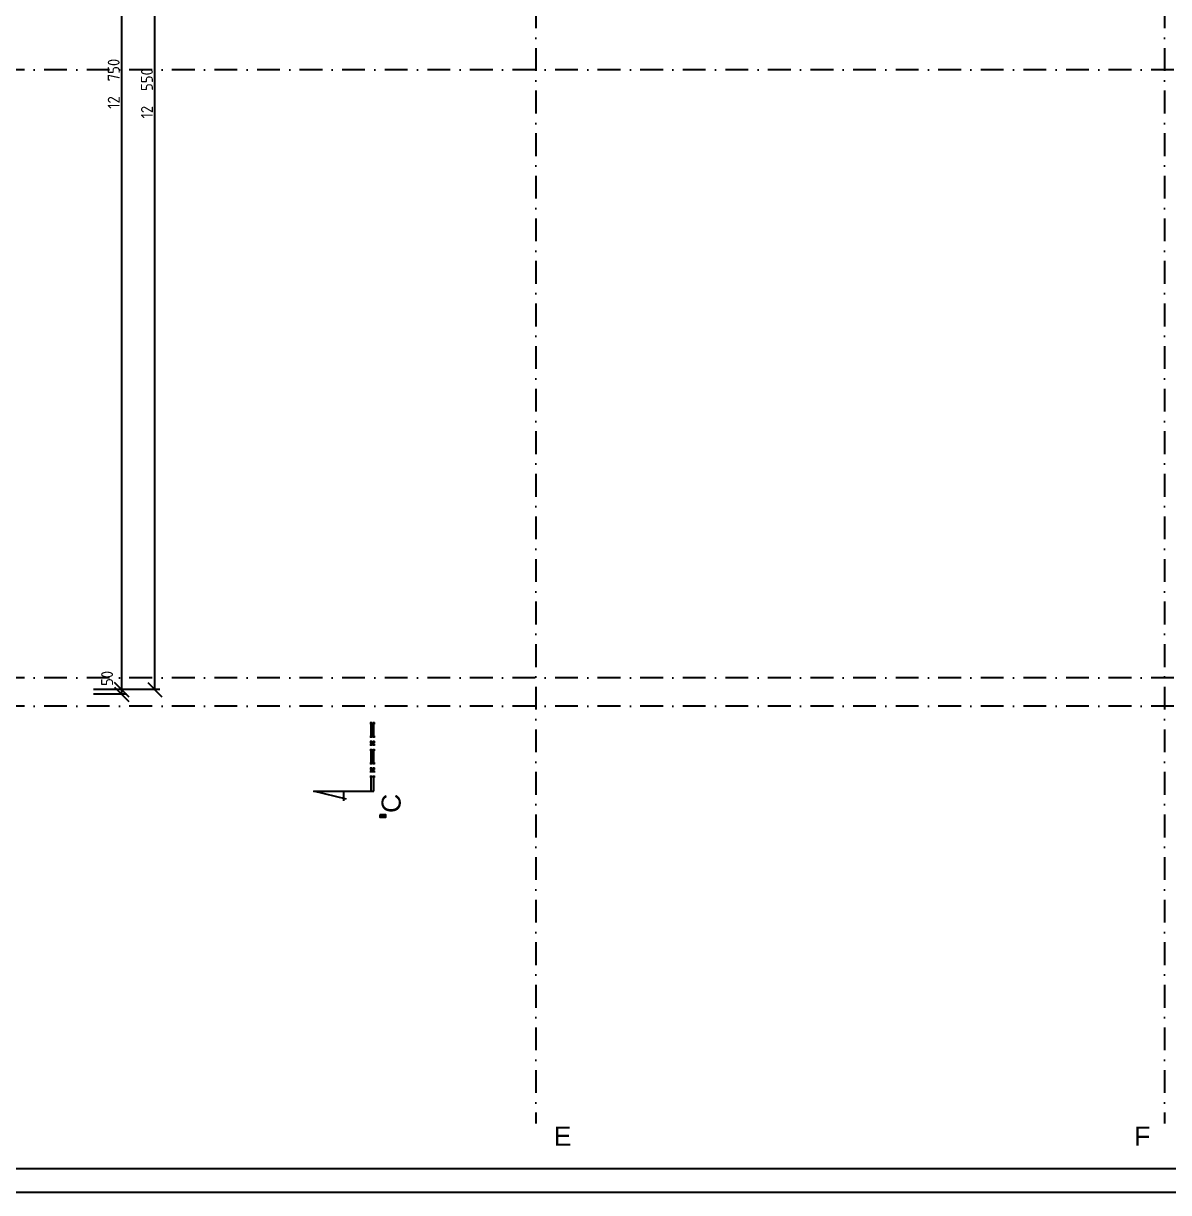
# Model space of a CAD drawing. Extents: x 4511820 to 5180432, y -1526536 to -944957.
# Drawn here: x 5110630 to 5122682, y -980292 to -967988 of the extents above; entities that cross this region are included whole.
import ezdxf

# ---------------------------------------------------------------- set-up
doc = ezdxf.new("R2010")
doc.units = 0
doc.header["$MEASUREMENT"] = 0
doc.linetypes.add('BODKOCIARKOVANA_3', pattern=[5.6, 3, -1.3, 0, -1.3])
doc.layers.get('0').update_dxf_attribs({"linetype": 'CONTINUOUS'})
doc.layers.get('Defpoints').update_dxf_attribs({"color": 61, "linetype": 'CONTINUOUS'})
for name, color, linetype in [('KÓTY', 4, 'CONTINUOUS'), ('osi', 253, 'CONTINUOUS'), ('TENKÁ', 7, 'CONTINUOUS')]:
    doc.layers.add(name, color=color, linetype=linetype)
doc.styles.add('styl1', font='arial.ttf')
doc.styles.add('STYLE1', font='isocp.shx')
doc.dimstyles.new('STANDARD-50', dxfattribs={"dimtxt": 125, "dimasz": 150, "dimexe": 10, "dimexo": 200, "dimgap": 20, "dimtad": 1, "dimdsep": 46, "dimlunit": 6, "dimtxsty": 'STYLE1', "dimblk1": 'OBLIQUE', "dimblk2": 'OBLIQUE', "dimsah": 1, "dimcen": 2.5, "dimse1": 1, "dimse2": 1, "dimadec": 0, "dimazin": 0, "dimtfac": 1, "dimtmove": 1, "dimatfit": 3, "dimldrblk": 'OBLIQUE', "dimfxl": 1, "dimtolj": 1, "dimtzin": 0, "dimarcsym": 0})

# ---------------------------------------------------------------- blocks, each defined once
blk = doc.blocks.new('_OBLIQUE')
at = {"color": 0, "linetype": 'ByBlock'}
blk.add_line((-0.5, -0.5), (0.5, 0.5), dxfattribs=at)
blk = doc.blocks.new('*D14715')
at = {"layer": 'Defpoints', "color": 0}
for p in [(5109772.5, -974998.5), (5109772.5, -975048.5), (5111663, -975048.5)]:
    blk.add_point(p, dxfattribs=at)
at = {"layer": 'KÓTY', "color": 0, "lineweight": -2}
blk.add_line((5111663, -974998.5), (5111663, -975048.5), dxfattribs=at)
at = {"layer": 'KÓTY', "color": 0, "linetype": 'ByBlock', "lineweight": -2, "xscale": 150, "yscale": 150, "zscale": 150}
for p, rotation in [((5111663, -974998.5), 90), ((5111663, -975048.5), 270)]:
    blk.add_blockref('_OBLIQUE', p, dxfattribs=dict(at, rotation=rotation))
at = {"layer": 'KÓTY', "color": 0, "insert": (5111510.5, -974881), "char_height": 125, "attachment_point": 5, "rotation": 90, "style": 'STYLE1'}
blk.add_mtext('\\A1;50', dxfattribs=at)
blk = doc.blocks.new('*D14716')
at = {"layer": 'Defpoints', "color": 0}
for p in [(5109772, -962249), (5109772, -974999), (5111663, -974999)]:
    blk.add_point(p, dxfattribs=at)
at = {"layer": 'KÓTY', "color": 0, "lineweight": -2}
blk.add_line((5111663, -962249), (5111663, -974999), dxfattribs=at)
at = {"layer": 'KÓTY', "color": 0, "linetype": 'ByBlock', "lineweight": -2, "xscale": 150, "yscale": 150, "zscale": 150}
for p, rotation in [((5111663, -962249), 90), ((5111663, -974999), 270)]:
    blk.add_blockref('_OBLIQUE', p, dxfattribs=dict(at, rotation=rotation))
at = {"layer": 'KÓTY', "color": 0, "insert": (5111580, -968624), "char_height": 125, "attachment_point": 5, "rotation": 90, "style": 'STYLE1'}
blk.add_mtext('\\A1;12ﾠ750', dxfattribs=at)
blk = doc.blocks.new('*D14717')
at = {"layer": 'Defpoints', "color": 0}
for p in [(5111663, -962449), (5112013, -962449), (5111663, -974999)]:
    blk.add_point(p, dxfattribs=at)
at = {"layer": 'KÓTY', "color": 0, "lineweight": -2}
blk.add_line((5112013, -974999), (5112013, -962449), dxfattribs=at)
at = {"layer": 'KÓTY', "color": 0, "linetype": 'ByBlock', "lineweight": -2, "xscale": 150, "yscale": 150, "zscale": 150}
for p, rotation in [((5112013, -962449), 90), ((5112013, -974999), 270)]:
    blk.add_blockref('_OBLIQUE', p, dxfattribs=dict(at, rotation=rotation))
at = {"layer": 'KÓTY', "color": 0, "insert": (5111930, -968724), "char_height": 125, "attachment_point": 5, "rotation": 90, "style": 'STYLE1'}
blk.add_mtext('\\A1;12ﾠ550', dxfattribs=at)

msp = doc.modelspace()

# ---------------------------------------------------------------- hatches: boundary and pattern name
at = {"layer": 'TENKÁ'}
h = msp.add_hatch(color=256, dxfattribs=at)
h.dxf.hatch_style = 1
h.paths.add_polyline_path([(5114316.625, -975493.172), (5114290.75, -975493.172), (5114290.75, -975352.047), (5114316.625, -975352.047)])
h = msp.add_hatch(color=256, dxfattribs=at)
h.dxf.hatch_style = 1
h.paths.add_polyline_path([(5114316.625, -975493.172), (5114290.75, -975493.172), (5114290.75, -975352.047), (5114316.625, -975352.047)])
h = msp.add_hatch(color=256, dxfattribs=at)
h.dxf.hatch_style = 1
h.paths.add_polyline_path([(5114316.625, -975578.297), (5114290.75, -975578.297), (5114290.75, -975548.047), (5114316.625, -975548.047)])
h = msp.add_hatch(color=256, dxfattribs=at)
h.dxf.hatch_style = 1
h.paths.add_polyline_path([(5114316.625, -975578.297), (5114290.75, -975578.297), (5114290.75, -975548.047), (5114316.625, -975548.047)])
h = msp.add_hatch(color=256, dxfattribs=at)
h.dxf.hatch_style = 1
h.paths.add_polyline_path([(5114316.625, -975633.172), (5114316.625, -975774.297), (5114290.75, -975774.297), (5114290.75, -975633.172)])
h = msp.add_hatch(color=256, dxfattribs=at)
h.dxf.hatch_style = 1
h.paths.add_polyline_path([(5114316.625, -975633.172), (5114316.625, -975774.297), (5114290.75, -975774.297), (5114290.75, -975633.172)])
h = msp.add_hatch(color=256, dxfattribs=at)
h.dxf.hatch_style = 1
h.paths.add_polyline_path([(5114316.625, -975859.422), (5114290.75, -975859.422), (5114290.75, -975829.172), (5114316.625, -975829.172)])
h = msp.add_hatch(color=256, dxfattribs=at)
h.dxf.hatch_style = 1
h.paths.add_polyline_path([(5114316.625, -975859.422), (5114290.75, -975859.422), (5114290.75, -975829.172), (5114316.625, -975829.172)])
h = msp.add_hatch(color=256, dxfattribs=at)
h.dxf.hatch_style = 1
h.paths.add_polyline_path([(5114316.625, -975914.297), (5114316.625, -976067.922), (5114290.75, -976067.922), (5114290.75, -975914.297)])
h = msp.add_hatch(color=256, dxfattribs=at)
h.dxf.hatch_style = 1
h.paths.add_polyline_path([(5114316.625, -975914.297), (5114316.625, -976067.922), (5114290.75, -976067.922), (5114290.75, -975914.297)])
h = msp.add_hatch(color=256, dxfattribs=at)
h.dxf.hatch_style = 1
h.paths.add_polyline_path([(5114381.5, -976340.858), (5114445.125, -976340.858), (5114445.125, -976317.233), (5114381.5, -976317.233)])
h = msp.add_hatch(color=256, dxfattribs=at)
h.dxf.hatch_style = 1
h.paths.add_polyline_path([(5114381.5, -976340.858), (5114445.125, -976340.858), (5114445.125, -976317.233), (5114381.5, -976317.233)])

# ---------------------------------------------------------------- linework, layer by layer
at = {"layer": 'KÓTY', "ltscale": 25}
for p, q in [((5111716.403, -974998.5), (5111366.403, -974998.5)), ((5111716.403, -975048.5), (5111366.403, -975048.5)), ((5112066.403, -974998.5), (5111716.403, -974998.5))]:
    msp.add_line(p, q, dxfattribs=at)
at = {"layer": 'osi', "linetype": 'BODKOCIARKOVANA_3', "ltscale": 80}
for p, q in [((5116022.5, -947635.406), (5116022.5, -979563.309)), ((5122637.5, -947635.406), (5122637.5, -979563.309)), ((5157242.5, -968478.5), (5093572.5, -968478.5)), ((5157242.5, -974873.5), (5093572.5, -974873.5)), ((5157242.5, -975173.5), (5093572.5, -975173.5))]:
    msp.add_line(p, q, dxfattribs=at)
at = {"layer": 'TENKÁ'}
for p, q in [((5114290.75, -975505.672), (5114290.75, -975339.547)), ((5114290.75, -975505.672), (5114290.75, -975339.547)), ((5114316.625, -975505.672), (5114316.625, -975339.547)), ((5114316.625, -975505.672), (5114316.625, -975339.547)), ((5114274.5, -975352.047), (5114331.5, -975352.047)), ((5114274.5, -975352.047), (5114331.5, -975352.047)), ((5114274.5, -975493.172), (5114331.5, -975493.172)), ((5114274.5, -975493.172), (5114331.5, -975493.172)), ((5114274.5, -975548.047), (5114331.5, -975548.047)), ((5114274.5, -975548.047), (5114331.5, -975548.047)), ((5114274.5, -975578.297), (5114331.5, -975578.297)), ((5114274.5, -975578.297), (5114331.5, -975578.297)), ((5114290.75, -975590.797), (5114290.75, -975535.547)), ((5114290.75, -975590.797), (5114290.75, -975535.547)), ((5114316.625, -975590.797), (5114316.625, -975535.547)), ((5114316.625, -975590.797), (5114316.625, -975535.547)), ((5114274.5, -975633.172), (5114331.5, -975633.172)), ((5114274.5, -975633.172), (5114331.5, -975633.172)), ((5114290.75, -975786.797), (5114290.75, -975620.672)), ((5114290.75, -975786.797), (5114290.75, -975620.672)), ((5114316.625, -975786.797), (5114316.625, -975620.672)), ((5114316.625, -975786.797), (5114316.625, -975620.672)), ((5114274.5, -975774.297), (5114331.5, -975774.297)), ((5114274.5, -975774.297), (5114331.5, -975774.297)), ((5114274.5, -975829.172), (5114331.5, -975829.172)), ((5114274.5, -975829.172), (5114331.5, -975829.172)), ((5114290.75, -975871.922), (5114290.75, -975816.672)), ((5114290.75, -975871.922), (5114290.75, -975816.672)), ((5114316.625, -975871.922), (5114316.625, -975816.672)), ((5114316.625, -975871.922), (5114316.625, -975816.672)), ((5114274.5, -975859.422), (5114331.5, -975859.422)), ((5114274.5, -975859.422), (5114331.5, -975859.422)), ((5114274.5, -975914.297), (5114331.5, -975914.297)), ((5114274.5, -975914.297), (5114331.5, -975914.297)), ((5114290.75, -976067.922), (5114290.75, -975901.797)), ((5114290.75, -976067.922), (5114290.75, -975901.797)), ((5114316.625, -976067.922), (5114316.625, -975901.797)), ((5114316.625, -976067.922), (5114316.625, -975901.797)), ((5113681.625, -976067.922), (5114316.625, -976067.922)), ((5114030.25, -976151.047), (5113681.625, -976067.922)), ((5113681.625, -976067.922), (5114316.625, -976067.922)), ((5114030.25, -976151.047), (5113681.625, -976067.922)), ((5113999.125, -976067.922), (5113999.125, -976171.172)), ((5113999.125, -976067.922), (5113999.125, -976171.172))]:
    msp.add_line(p, q, dxfattribs=at)
at = {"layer": 'TENKÁ', "color": 7}
for p, q in [((5169988, -980042.373), (5090893, -980042.373)), ((5170238, -980292.373), (5090643, -980292.373))]:
    msp.add_line(p, q, dxfattribs=at)
at = {"layer": 'TENKÁ'}
msp.add_lwpolyline([(5114381.5, -976317.233), (5114381.5, -976340.858), (5114445.125, -976340.858), (5114445.125, -976317.233)], close=True, dxfattribs=at)
msp.add_lwpolyline([(5114381.5, -976317.233), (5114381.5, -976340.858), (5114445.125, -976340.858), (5114445.125, -976317.233)], close=True, dxfattribs=at)

# ---------------------------------------------------------------- texts
at = {"layer": 'TENKÁ', "ltscale": 0.25, "style": 'styl1'}
msp.add_text('C', height=200, rotation=90, dxfattribs=at).set_placement((5114599.942, -976297.158))
msp.add_text('C', height=200, rotation=90, dxfattribs=at).set_placement((5114599.942, -976297.158))
for s, p in [('E', (5116211.054, -979797.809)), ('F', (5122320.054, -979797.809))]:
    msp.add_text(s, height=200, dxfattribs=at).set_placement(p)

# ---------------------------------------------------------------- dimensions: what is measured, and where the dimension line sits
at = {"layer": 'KÓTY'}
for base, p1, p2, picture, middle in [((5111663, -974998.5), (5109772.5, -962248.5), (5109772.5, -974998.5), '*D14716', (5111580.457, -968623.5)), ((5112013, -962448.5), (5111663, -974998.5), (5111663, -962448.5), '*D14717', (5111930.457, -968723.5))]:
    dim = msp.add_linear_dim(base=base, p1=p1, p2=p2, angle=90, dimstyle='STANDARD-50', override={"dimtxsty": 'STYLE1', "dimldrblk": 'OBLIQUE'}, dxfattribs=at)
    dim.commit()
    dim.dimension.update_dxf_attribs({"geometry": picture, "text_midpoint": middle})
dim = msp.add_linear_dim(base=(5111663, -975048.5), p1=(5109772.5, -974998.5), p2=(5109772.5, -975048.5), angle=90, dimstyle='STANDARD-50', dxfattribs=at)
dim.commit()
dim.dimension.update_dxf_attribs({"geometry": '*D14715', "text_midpoint": (5111593, -974881), "dimtype": 160})

doc.saveas('drawing.dxf')
